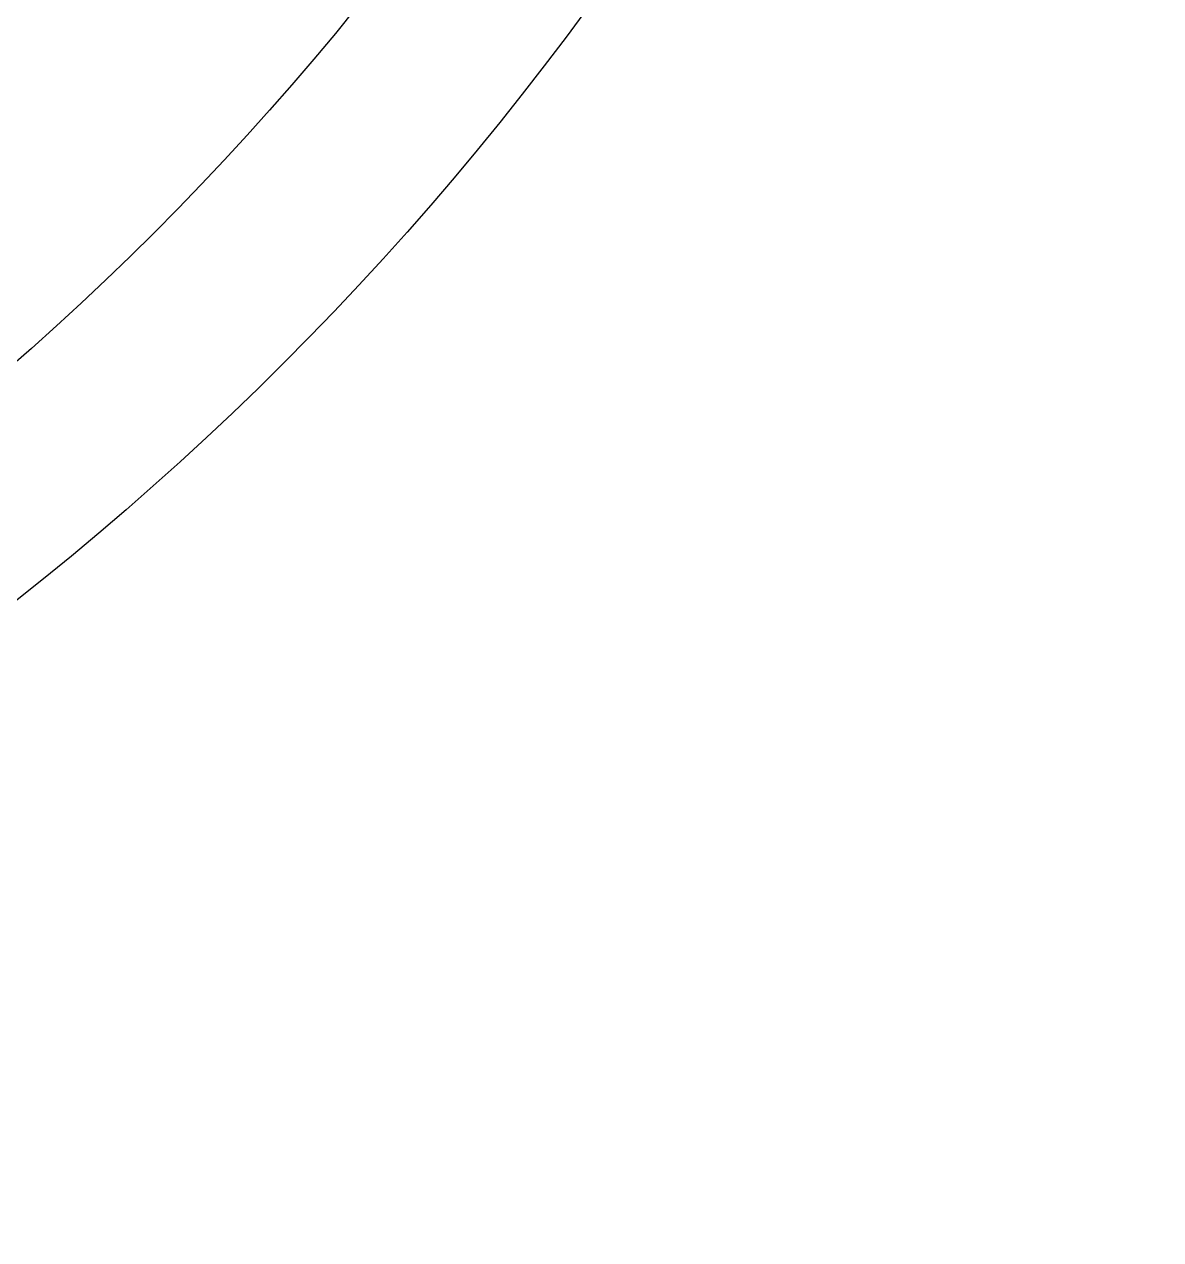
# Model space of a CAD drawing. Header units: metres. Extents: x -325 to 301, y -147 to 149.
# Drawn here: x 66.117 to 67.027, y 26.841 to 27.814 of the extents above; entities that cross this region are included whole.
import ezdxf

# ---------------------------------------------------------------- set-up
doc = ezdxf.new("R2010")
doc.units = ezdxf.units.M
doc.layers.add('-AUX-QAD', color=5, linetype='Continuous', plot=False)

msp = doc.modelspace()

# ---------------------------------------------------------------- linework, layer by layer
at = {"layer": '-AUX-QAD'}
for radius in [2.396175422524493, 2.249055570647946]:
    msp.add_circle((64.63065285732773, 29.23765525903809), radius, dxfattribs=at)

doc.saveas('drawing.dxf')
